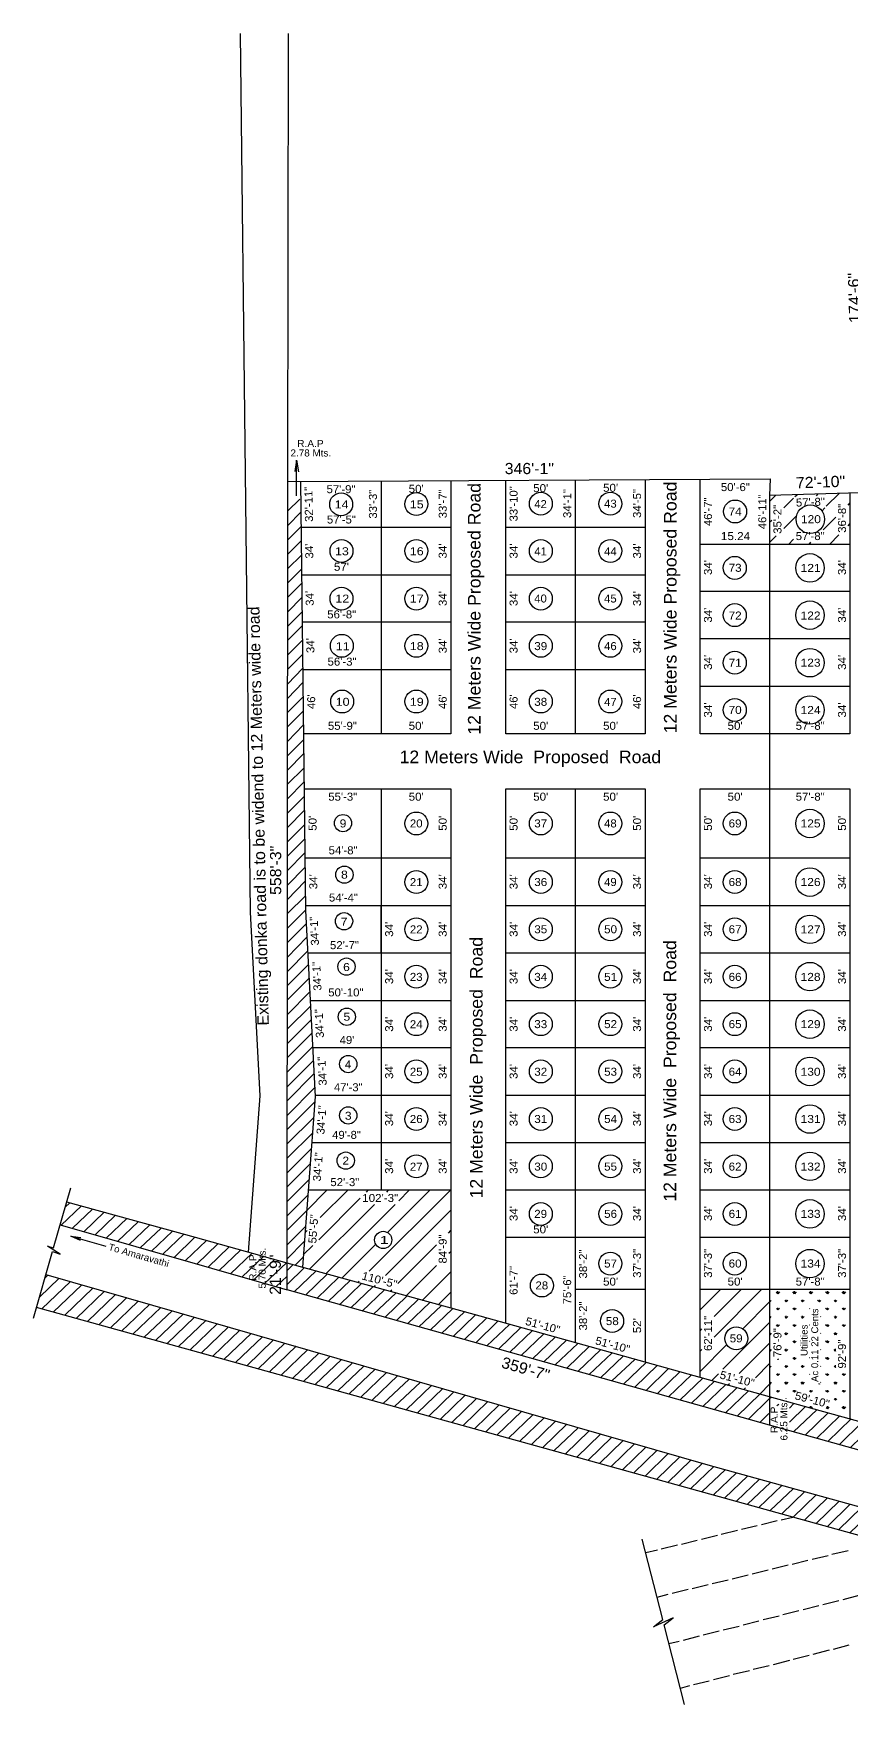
# Model space of a CAD drawing. Extents: x 23299 to 52876, y 1490 to 15920.
# Drawn here: x 23299 to 30361, y 1490 to 15920 of the extents above; entities that cross this region are included whole.
import ezdxf

# ---------------------------------------------------------------- set-up
doc = ezdxf.new("R2010")
doc.units = 0
doc.layers.add('PDF_GEOMERTRY', color=7, linetype='CONTINUOUS')
doc.layers.add('PDF_TEXT', color=7, linetype='CONTINUOUS')
doc.styles.add('PDF_ARIAL', font='')
doc.styles.get('PDF_ARIAL').set_extended_font_data('Arial')

msp = doc.modelspace()

# ---------------------------------------------------------------- linework, layer by layer
at = {"layer": 'PDF_GEOMERTRY'}
for points in [[(25156, 5397), (25257, 6746), (25174, 8332), (25086, 15920)], [(37503, 3326), (37484, 3466), (32138, 3208), (29653, 3902), (25488, 5071), (25488, 5333), (25494, 12050), (25500, 15920)], [(25570, 11928), (25570, 12235), (25555, 12138)], [(25570, 12235), (25588, 12135)], [(25604, 12050), (25646, 8347), (25732, 6740), (25622, 5266)], [(26901, 12056), (26901, 9873), (25631, 9873)], [(26301, 12053), (26301, 9873)], [(28578, 12068), (28578, 9873), (27376, 9873), (27376, 12059)], [(27976, 12062), (27976, 9873)], [(30347, 11949), (30347, 9873), (29653, 9873), (29053, 9873), (29053, 12071)], [(25494, 11797), (25598, 11897)], [(25494, 11672), (25607, 11785)], [(25494, 11547), (25610, 11663)], [(26901, 11654), (25610, 11654)], [(28578, 11654), (27376, 11654)], [(25494, 11422), (25610, 11538)], [(25494, 11301), (25613, 11416)], [(30347, 11508), (29653, 11508), (29053, 11508)], [(25494, 11176), (25613, 11295)], [(25494, 11051), (25616, 11173)], [(26901, 11243), (25613, 11243)], [(28578, 11243), (27376, 11243)], [(25494, 10926), (25616, 11048)], [(30347, 11100), (29653, 11100), (29053, 11100)], [(25494, 10801), (25619, 10926)], [(26901, 10835), (25619, 10835)], [(28578, 10835), (27376, 10835)], [(25494, 10680), (25619, 10804)], [(25494, 10555), (25622, 10680)], [(30347, 10692), (29653, 10692), (29053, 10692)], [(25494, 10430), (25622, 10558)], [(25494, 10305), (25622, 10436)], [(26901, 10424), (25622, 10424)], [(28578, 10424), (27376, 10424)], [(25494, 10180), (25625, 10314)], [(30347, 10281), (29653, 10281), (29053, 10281)], [(25494, 10058), (25625, 10189)], [(25494, 9934), (25628, 10068)], [(25494, 9809), (25628, 9946)], [(25494, 9684), (25631, 9821)], [(25491, 9559), (25631, 9699)], [(25491, 9437), (25634, 9577)], [(25491, 9312), (25634, 9456)], [(25634, 9398), (26901, 9398), (26901, 4913)], [(26301, 9398), (26301, 5933)], [(27376, 4782), (27376, 9398), (28578, 9398), (28578, 4447)], [(27976, 9398), (27976, 4614)], [(29053, 4316), (29053, 9398), (29653, 9398), (30347, 9398), (30347, 3957)], [(25491, 9188), (25637, 9331)], [(25491, 9063), (25637, 9209)], [(25491, 8941), (25640, 9087)], [(25491, 8816), (25640, 8962)], [(25491, 8691), (25640, 8841)], [(25491, 8566), (25643, 8719)], [(26901, 8798), (25643, 8798)], [(28578, 8798), (27376, 8798)], [(30347, 8798), (29653, 8798), (29053, 8798)], [(25491, 8442), (25643, 8597)], [(25491, 8320), (25646, 8472)], [(26901, 8387), (25646, 8387)], [(26301, 7979), (26301, 8387)], [(28578, 8387), (27376, 8387)], [(30347, 8387), (29653, 8387), (29053, 8387)], [(25491, 8195), (25646, 8350)], [(25491, 8070), (25652, 8232)], [(25491, 7945), (25658, 8116)], [(25491, 7821), (25665, 7997)], [(26901, 7979), (25668, 7979)], [(28578, 7979), (27376, 7979)], [(30347, 7979), (29653, 7979), (29053, 7979)], [(25491, 7699), (25671, 7878)], [(25491, 7574), (25680, 7763)], [(25491, 7449), (25686, 7644)], [(25491, 7324), (25692, 7525)], [(26901, 7568), (25689, 7568)], [(28578, 7568), (27376, 7568)], [(30347, 7568), (29653, 7568), (29053, 7568)], [(25491, 7199), (25698, 7406)], [(25491, 7078), (25704, 7291)], [(25491, 6953), (25710, 7172)], [(26901, 7160), (25710, 7160)], [(28578, 7160), (27376, 7160)], [(30347, 7160), (29653, 7160), (29053, 7160)], [(25488, 6703), (25722, 6938)], [(25491, 6828), (25716, 7053)], [(25488, 6578), (25729, 6819)], [(25488, 6456), (25729, 6694)], [(26901, 6749), (25732, 6749)], [(28578, 6749), (27376, 6749)], [(30347, 6749), (29653, 6749), (29053, 6749)], [(25488, 6332), (25719, 6560)], [(25488, 6207), (25710, 6426)], [(25488, 6082), (25698, 6292)], [(26901, 6341), (25701, 6341)], [(28578, 6341), (27376, 6341)], [(30347, 6341), (29653, 6341), (29053, 6341)], [(25488, 5960), (25689, 6158)], [(23299, 4828), (23463, 5403), (23530, 5379), (23421, 5449), (23472, 5433), (23622, 5951)], [(25488, 5835), (25680, 6024)], [(25488, 5586), (25658, 5756), (25832, 5933)], [(26901, 5933), (25671, 5933)], [(28578, 5933), (27376, 5933)], [(30347, 5933), (29653, 5933), (29053, 5933)], [(23539, 5631), (23713, 5796)], [(23573, 5784), (23612, 5823)], [(38173, 3594), (37484, 3530), (33310, 3138), (29653, 4149), (27102, 4858), (26380, 5056), (25488, 5302), (24699, 5522), (23588, 5829)], [(25488, 5710), (25668, 5890)], [(23530, 5634), (25488, 5071)], [(23637, 5604), (23810, 5768)], [(23734, 5573), (23908, 5741)], [(23832, 5546), (24005, 5714)], [(23929, 5519), (24106, 5686)], [(24026, 5491), (24203, 5659)], [(24124, 5464), (24301, 5631)], [(23704, 5497), (23622, 5534), (23923, 5449)], [(23622, 5534), (23707, 5522)], [(24221, 5433), (24401, 5604)], [(24319, 5406), (24498, 5577)], [(24416, 5379), (24596, 5552)], [(24514, 5351), (24693, 5525)], [(24611, 5324), (24794, 5497)], [(25488, 5461), (25649, 5622)], [(25488, 5339), (25637, 5488)], [(28578, 5522), (27376, 5522)], [(30347, 5522), (29653, 5522), (29053, 5522)], [(24709, 5293), (24891, 5470)], [(24806, 5266), (24989, 5443)], [(24903, 5239), (25086, 5415)], [(25001, 5211), (25187, 5388)], [(25098, 5181), (25284, 5360)], [(25558, 5284), (25628, 5354)], [(23399, 5175), (23424, 5199)], [(23405, 5205), (29120, 3561), (33179, 2437), (39594, 2955)], [(25196, 5153), (25381, 5333)], [(25293, 5126), (25482, 5306)], [(25488, 5239), (25540, 5290)], [(25488, 5117), (25640, 5263)], [(25549, 5053), (25738, 5236)], [(25646, 5025), (25835, 5208)], [(23351, 5007), (23521, 5172)], [(23372, 4907), (23618, 5144)], [(23469, 4879), (23716, 5114)], [(23570, 4852), (23813, 5086)], [(23667, 4824), (23911, 5059)], [(25391, 5098), (25488, 5190)], [(25744, 4998), (25936, 5181)], [(25844, 4971), (26033, 5153)], [(25942, 4943), (26130, 5126)], [(26039, 4916), (26228, 5098)], [(26137, 4888), (26328, 5071)], [(28578, 5074), (27976, 5074)], [(29754, 3086), (29854, 3110), (23326, 4919)], [(23765, 4797), (24008, 5032)], [(23862, 4770), (24106, 5004)], [(23963, 4742), (24203, 4974)], [(24060, 4715), (24301, 4946)], [(24157, 4690), (24398, 4919)], [(26234, 4861), (26426, 5044)], [(26334, 4834), (26523, 5016)], [(26432, 4806), (26621, 4989)], [(26529, 4779), (26721, 4961)], [(26627, 4751), (26819, 4934)], [(26724, 4724), (26916, 4907)], [(24255, 4663), (24495, 4891)], [(24355, 4636), (24593, 4864)], [(24453, 4608), (24690, 4834)], [(24550, 4581), (24788, 4806)], [(24651, 4553), (24885, 4779)], [(26825, 4697), (27016, 4879)], [(26922, 4669), (27114, 4855)], [(27020, 4642), (27211, 4828)], [(27117, 4614), (27309, 4800)], [(27214, 4587), (27409, 4773)], [(24748, 4526), (24983, 4751)], [(24846, 4499), (25080, 4724)], [(24943, 4471), (25177, 4694)], [(25043, 4444), (25275, 4666)], [(25141, 4416), (25372, 4639)], [(27312, 4560), (27507, 4745)], [(27412, 4532), (27604, 4718)], [(27510, 4505), (27702, 4690)], [(27607, 4477), (27802, 4663)], [(27705, 4450), (27899, 4636)], [(25238, 4389), (25470, 4611)], [(25336, 4362), (25567, 4584)], [(25436, 4334), (25665, 4553)], [(25534, 4307), (25762, 4526)], [(25631, 4279), (25859, 4499)], [(27802, 4423), (27997, 4608)], [(27902, 4395), (28097, 4581)], [(28000, 4368), (28195, 4553)], [(28097, 4340), (28292, 4526)], [(28195, 4313), (28390, 4499)], [(25732, 4255), (25957, 4471)], [(25829, 4228), (26054, 4441)], [(25926, 4200), (26152, 4413)], [(26024, 4173), (26249, 4386)], [(26124, 4145), (26347, 4359)], [(26222, 4118), (26444, 4331)], [(28292, 4286), (28490, 4471)], [(28393, 4258), (28588, 4444)], [(28490, 4231), (28685, 4420)], [(28588, 4203), (28782, 4392)], [(28685, 4176), (28883, 4365)], [(28782, 4149), (28980, 4337)], [(26319, 4091), (26541, 4301)], [(26417, 4063), (26639, 4273)], [(26517, 4036), (26736, 4246)], [(26615, 4008), (26834, 4219)], [(26712, 3981), (26928, 4191)], [(28883, 4121), (29078, 4310)], [(28980, 4094), (29178, 4282)], [(29078, 4063), (29276, 4255)], [(29175, 4036), (29373, 4228)], [(29273, 4008), (29471, 4200)], [(29373, 3981), (29571, 4173), (29653, 4258)], [(26812, 3954), (27026, 4161)], [(26910, 3926), (27123, 4133)], [(27007, 3899), (27220, 4106)], [(27105, 3871), (27318, 4078)], [(27205, 3844), (27415, 4051)], [(29471, 3954), (29653, 4133), (29668, 4145)], [(29717, 4072), (29732, 4085)], [(29824, 4051), (29863, 4091)], [(29824, 3929), (29964, 4063)], [(27303, 3820), (27513, 4021)], [(27400, 3792), (27610, 3993)], [(27498, 3765), (27708, 3966)], [(27598, 3737), (27805, 3938)], [(27695, 3710), (27902, 3911)], [(29568, 3926), (29647, 4005)], [(29860, 3844), (30061, 4036)], [(29961, 3817), (30159, 4008)], [(30058, 3789), (30259, 3984)], [(30156, 3762), (30357, 3957)], [(30253, 3734), (30454, 3929)], [(30350, 3707), (30551, 3902)], [(27793, 3683), (28000, 3881)], [(27893, 3655), (28097, 3853)], [(27991, 3628), (28195, 3826)], [(28088, 3600), (28292, 3798)], [(28186, 3573), (28390, 3771)], [(28286, 3546), (28487, 3741)], [(28384, 3518), (28585, 3713)], [(28481, 3491), (28682, 3686)], [(28578, 3463), (28779, 3658)], [(28679, 3436), (28877, 3628)], [(28776, 3409), (28974, 3600)], [(28874, 3381), (29072, 3573)], [(28974, 3357), (29172, 3546)], [(29072, 3329), (29270, 3518)], [(29169, 3302), (29367, 3491)], [(29267, 3275), (29464, 3463)], [(29367, 3247), (29565, 3436)], [(29464, 3220), (29662, 3409)], [(29562, 3192), (29760, 3381)], [(29659, 3165), (29860, 3357)], [(29760, 3138), (29958, 3329)], [(29857, 3110), (30055, 3302)], [(29955, 3083), (30153, 3275)], [(30055, 3055), (30253, 3247)], [(30153, 3028), (30350, 3220)], [(30250, 3001), (30448, 3192)], [(29410, 3004), (29547, 3037)], [(29583, 3046), (29720, 3080)], [(30634, 2894), (29854, 3110)], [(30347, 2973), (30548, 3165)], [(28919, 1490), (28743, 2179), (28822, 2239), (28652, 2163), (28731, 2224), (28554, 2918)], [(28892, 2876), (29029, 2909)], [(29066, 2918), (29203, 2952)], [(29236, 2961), (29376, 2995)], [(28585, 2803), (28685, 2827)], [(28718, 2836), (28859, 2870)], [(30022, 2745), (30159, 2778)], [(30192, 2788), (30332, 2821)], [(29330, 2577), (29468, 2611)], [(29504, 2620), (29641, 2654)], [(29675, 2663), (29815, 2696)], [(29848, 2702), (29985, 2736)], [(28813, 2453), (28950, 2486)], [(28986, 2492), (29123, 2526)], [(29157, 2535), (29297, 2568)], [(28682, 2419), (28779, 2443)], [(30080, 2343), (29942, 2309)], [(30250, 2386), (30113, 2352)], [(30424, 2431), (30287, 2395)], [(29391, 2166), (29254, 2133)], [(29562, 2212), (29425, 2176)], [(29735, 2255), (29598, 2221)], [(29906, 2300), (29769, 2264)], [(28874, 2035), (28785, 2014)], [(29047, 2081), (28907, 2045)], [(29218, 2124), (29081, 2090)], [(29994, 1914), (29857, 1880)], [(30168, 1959), (30028, 1923)], [(30338, 2002), (30201, 1965)], [(29306, 1740), (29169, 1704)], [(29480, 1783), (29340, 1749)], [(29650, 1825), (29513, 1792)], [(29824, 1871), (29684, 1834)], [(28962, 1652), (28883, 1630)], [(29133, 1694), (28996, 1661)]]:
    msp.add_lwpolyline(points, dxfattribs=at)
at = {"layer": 'PDF_GEOMERTRY', "color": 11}
msp.add_lwpolyline([(30521, 12583), (30448, 14680), (33249, 14696), (33261, 14766), (39400, 14833), (39159, 3506), (37484, 3466), (37512, 12357), (36671, 12348), (36069, 12345), (33989, 12327), (33989, 12616), (33846, 12616), (30521, 12583), (30530, 11955), (29653, 11931), (29653, 3902)], dxfattribs=at)
at = {"layer": 'PDF_GEOMERTRY', "color": 30}
msp.add_lwpolyline([(25494, 12050), (29659, 12074), (29653, 11931)], dxfattribs=at)
at = {"layer": 'PDF_GEOMERTRY', "color": 5}
for points in [[(29653, 11879), (29708, 11934)], [(29775, 11824), (29860, 11907)], [(29872, 11922), (29891, 11937)], [(30058, 11928), (30073, 11943)], [(30143, 11837), (30256, 11949)], [(30332, 11846), (30347, 11864)], [(29653, 11700), (29672, 11718)], [(29775, 11645), (29885, 11754)], [(30104, 11794), (30131, 11824)], [(30116, 11633), (30226, 11742)], [(29653, 11523), (29711, 11581)], [(29818, 11508), (29860, 11553)], [(30171, 11508), (30250, 11590)], [(30332, 11669), (30347, 11684)], [(29994, 11508), (30009, 11526)], [(25774, 5695), (26012, 5933)], [(26173, 5914), (26188, 5933)], [(26197, 5232), (26898, 5933)], [(26350, 5914), (26365, 5933)], [(26353, 5564), (26721, 5933)], [(26453, 5841), (26541, 5933)], [(25683, 5251), (26243, 5808)], [(25762, 5503), (26118, 5863)], [(25823, 5211), (26420, 5808)], [(26337, 5196), (26901, 5759)], [(25643, 5564), (25662, 5583)], [(26882, 5561), (26901, 5583)], [(25628, 5373), (25710, 5455)], [(25960, 5172), (26252, 5464)], [(26444, 5126), (26779, 5461)], [(26886, 5388), (26901, 5403)], [(26517, 5019), (26779, 5281)], [(26654, 4980), (26901, 5226)], [(26100, 5135), (26112, 5147)], [(26240, 5095), (26252, 5108)], [(26377, 5059), (26392, 5071)], [(30347, 5074), (29653, 5074), (29053, 5074), (29053, 5074)], [(29053, 4898), (29230, 5074)], [(29175, 4840), (29407, 5074)], [(29175, 4663), (29583, 5074)], [(29726, 5038), (29714, 5053)], [(29738, 5053), (29726, 5038), (29726, 5059)], [(29869, 5038), (29854, 5053)], [(29882, 5053), (29869, 5038), (29869, 5059)], [(30009, 5038), (29997, 5053)], [(30025, 5053), (30009, 5038), (30009, 5059)], [(30153, 5038), (30137, 5053)], [(30165, 5053), (30153, 5038), (30153, 5059)], [(30293, 5038), (30280, 5053)], [(30308, 5053), (30293, 5038), (30293, 5059)], [(26794, 4943), (26901, 5050)], [(29419, 4733), (29653, 4968)], [(29656, 4968), (29653, 4971)], [(29668, 4980), (29656, 4968), (29656, 4986)], [(29726, 4898), (29714, 4910)], [(29738, 4910), (29726, 4898), (29726, 4916)], [(29796, 4968), (29784, 4980)], [(29812, 4980), (29796, 4968), (29796, 4986)], [(29869, 4898), (29854, 4910)], [(29882, 4910), (29869, 4898), (29869, 4916)], [(29939, 4968), (29927, 4980)], [(29952, 4980), (29939, 4968), (29939, 4986)], [(30000, 4907), (29997, 4910)], [(30083, 4968), (30067, 4980)], [(30095, 4980), (30083, 4968), (30083, 4986)], [(30153, 4898), (30137, 4910)], [(30165, 4910), (30153, 4898), (30153, 4916)], [(30223, 4968), (30210, 4980)], [(30235, 4980), (30223, 4968), (30223, 4986)], [(30293, 4898), (30280, 4910)], [(30308, 4910), (30293, 4898), (30293, 4916)], [(29251, 4386), (29653, 4788)], [(29653, 4828), (29656, 4828), (29668, 4840)], [(29656, 4824), (29656, 4846)], [(29726, 4754), (29714, 4770)], [(29738, 4770), (29726, 4754), (29726, 4773)], [(29784, 4840), (29796, 4828), (29812, 4840)], [(29796, 4824), (29796, 4846)], [(29869, 4754), (29854, 4770)], [(29882, 4770), (29869, 4754), (29869, 4773)], [(29927, 4840), (29939, 4828), (29952, 4840)], [(29939, 4824), (29939, 4846)], [(30000, 4767), (29997, 4767)], [(30092, 4837), (30095, 4840)], [(30153, 4754), (30137, 4770)], [(30165, 4770), (30153, 4754), (30153, 4773)], [(30210, 4840), (30223, 4828), (30235, 4840)], [(30223, 4824), (30223, 4846)], [(30293, 4754), (30280, 4770)], [(30308, 4770), (30293, 4754), (30293, 4773)], [(29053, 4718), (29069, 4736)], [(29656, 4684), (29653, 4684)], [(29668, 4697), (29656, 4684), (29656, 4703)], [(29796, 4684), (29784, 4697)], [(29812, 4697), (29796, 4684), (29796, 4703)], [(29869, 4614), (29854, 4627)], [(29882, 4627), (29869, 4614), (29869, 4633)], [(30000, 4624), (29997, 4627)], [(30092, 4694), (30095, 4697)], [(30153, 4614), (30137, 4627)], [(30165, 4627), (30153, 4614), (30153, 4633)], [(30223, 4684), (30210, 4697)], [(30235, 4697), (30223, 4684), (30223, 4703)], [(29053, 4365), (29282, 4596)], [(29053, 4541), (29069, 4557)], [(29391, 4349), (29653, 4611)], [(29656, 4541), (29653, 4544)], [(29668, 4557), (29656, 4541), (29656, 4563)], [(29726, 4471), (29723, 4474)], [(29729, 4474), (29726, 4471), (29726, 4474)], [(29796, 4541), (29784, 4557)], [(29812, 4557), (29796, 4541), (29796, 4563)], [(29869, 4471), (29854, 4483)], [(29882, 4483), (29869, 4471), (29869, 4490)], [(30000, 4483), (29997, 4483)], [(30092, 4553), (30095, 4557)], [(30153, 4471), (30137, 4483)], [(30165, 4483), (30153, 4471), (30153, 4490)], [(30223, 4541), (30210, 4557)], [(30226, 4544), (30223, 4541), (30223, 4563)], [(29154, 4289), (29212, 4346)], [(29531, 4313), (29653, 4435)], [(29656, 4401), (29653, 4401)], [(29668, 4413), (29656, 4401), (29656, 4420)], [(29726, 4331), (29714, 4343)], [(29738, 4343), (29726, 4331), (29726, 4349)], [(29796, 4401), (29784, 4413)], [(29812, 4413), (29796, 4401), (29796, 4420)], [(29869, 4331), (29854, 4343)], [(29882, 4343), (29869, 4331), (29869, 4349)], [(29939, 4401), (29927, 4413)], [(29952, 4413), (29939, 4401), (29939, 4420)], [(30000, 4340), (29997, 4343)], [(30092, 4410), (30095, 4413)], [(30153, 4331), (30137, 4343)], [(30165, 4343), (30153, 4331), (30153, 4349)], [(30223, 4401), (30210, 4413)], [(30226, 4404), (30223, 4401), (30223, 4420)], [(30293, 4331), (30280, 4343)], [(30308, 4343), (30293, 4331), (30293, 4349)], [(29291, 4249), (29306, 4264)], [(29431, 4212), (29446, 4225)], [(29656, 4258), (29653, 4261)], [(29668, 4273), (29656, 4258), (29656, 4276)], [(29726, 4188), (29714, 4200)], [(29738, 4200), (29726, 4188), (29726, 4206)], [(29796, 4258), (29784, 4273)], [(29812, 4273), (29796, 4258), (29796, 4276)], [(29869, 4188), (29854, 4200)], [(29882, 4200), (29869, 4188), (29869, 4206)], [(29939, 4258), (29927, 4273)], [(29952, 4273), (29939, 4258), (29939, 4276)], [(30009, 4188), (29997, 4200)], [(30025, 4200), (30009, 4188), (30009, 4206)], [(30083, 4258), (30080, 4261)], [(30092, 4270), (30095, 4273)], [(30153, 4188), (30137, 4200)], [(30165, 4200), (30153, 4188), (30153, 4206)], [(30223, 4258), (30210, 4273)], [(30235, 4273), (30223, 4258), (30223, 4276)], [(30293, 4188), (30280, 4200)], [(30308, 4200), (30293, 4188), (30293, 4206)], [(29796, 4133), (29796, 4136)], [(30003, 4054), (29997, 4060)], [(30009, 4051), (30009, 4066)], [(30016, 4051), (30025, 4060)], [(30153, 4045), (30143, 4054)], [(30165, 4060), (30153, 4045), (30153, 4066)], [(30223, 4118), (30210, 4130)], [(30235, 4130), (30223, 4118), (30223, 4136)], [(30293, 4045), (30280, 4060)], [(30308, 4060), (30293, 4045), (30293, 4066)], [(30223, 3993), (30223, 3993)]]:
    msp.add_lwpolyline(points, dxfattribs=at)
msp.add_lwpolyline([(30083, 4258), (30083, 4261)], close=True, dxfattribs=at)
at = {"layer": 'PDF_GEOMERTRY'}
for centre, radius in [((25955, 11853), 99), ((26604, 11856), 99), ((27679, 11859), 99), ((28279, 11859), 99), ((29356, 11792), 99), ((30005, 11725), 123), ((25958, 11451), 99), ((26604, 11451), 99), ((27679, 11451), 99), ((28279, 11451), 99), ((29353, 11305), 99), ((30002, 11305), 123), ((25958, 11040), 99), ((26604, 11040), 99), ((27679, 11040), 99), ((28279, 11040), 99), ((29353, 10897), 99), ((30002, 10897), 123), ((25961, 10632), 99), ((26604, 10632), 99), ((27679, 10632), 99), ((28279, 10632), 99), ((29353, 10486), 99), ((30002, 10486), 123), ((25964, 10151), 99), ((26604, 10151), 99), ((27679, 10151), 99), ((28279, 10151), 99), ((29353, 10078), 99), ((30002, 10078), 123), ((25971, 9101), 74.6), ((26604, 9098), 99), ((27679, 9098), 99), ((28279, 9098), 99), ((29353, 9098), 99), ((30002, 9098), 123), ((25983, 8656), 74.6), ((26604, 8592), 99), ((27679, 8592), 99), ((28279, 8592), 99), ((29353, 8592), 99), ((30002, 8592), 123), ((25980, 8254), 74.6), ((26604, 8184), 99), ((27679, 8184), 99), ((28279, 8184), 99), ((29353, 8184), 99), ((30002, 8184), 123), ((26001, 7862), 74.6), ((26604, 7776), 99), ((27679, 7776), 99), ((28279, 7776), 99), ((29353, 7776), 99), ((30002, 7776), 123), ((26004, 7429), 74.6), ((26604, 7365), 99), ((27679, 7365), 99), ((28279, 7365), 99), ((29353, 7365), 99), ((30002, 7365), 123), ((26016, 7021), 74.6), ((30002, 6957), 123), ((26604, 6957), 99), ((27679, 6957), 99), ((28279, 6957), 99), ((29353, 6957), 99), ((26016, 6577), 74.6), ((26604, 6546), 99), ((27679, 6546), 99), ((28279, 6546), 99), ((29353, 6546), 99), ((30002, 6546), 123), ((25995, 6187), 74.6), ((26604, 6138), 99), ((27679, 6138), 99), ((28279, 6138), 99), ((29353, 6138), 99), ((30002, 6138), 123), ((27679, 5727), 99), ((28279, 5727), 99), ((29353, 5727), 99), ((30002, 5727), 123), ((26318, 5502), 74.6), ((28279, 5298), 99), ((29353, 5298), 99), ((30002, 5298), 123), ((27688, 5109), 99), ((28294, 4802), 99), ((29366, 4652), 99)]:
    msp.add_circle(centre, radius, dxfattribs=at)

# ---------------------------------------------------------------- texts
at = {"layer": 'PDF_TEXT', "attachment_point": 7, "style": 'PDF_ARIAL'}
for s, insert, char_height, rotation in [('\\W1.036757;174\'-6"', (30439, 13420), 96.71, 91.6589), ('\\W1.013752;32\'-11"', (25713, 11703), 69.08, 91.1592), ('\\W1.016925;33\'-7"', (26867, 11733), 69.08, 90), ('\\W1.007656;12 Meters Wide Proposed Road', (27191, 9864), 108.55, 90), ('\\W1.013752;33\'-10"', (27479, 11706), 69.08, 90), ('\\W1.016925;34\'-1"', (27942, 11736), 69.08, 90), ('\\W1.016925;34\'-5"', (28545, 11736), 69.08, 90), ('\\W1.007656;12 Meters Wide Proposed Road', (28883, 9876), 108.55, 90), ('\\W1.015561;72\'-10"', (29882, 11989), 96.71, 2.0763), ('\\W1.016925;33\'-3"', (26265, 11730), 69.08, 90), ('\\W1.004949;46\'-7"', (29157, 11666), 69.08, 90), ('\\W1.003995;46\'-11"', (29626, 11639), 69.08, 90), ('\\W1.016925;35\'-2"', (29757, 11599), 69.08, 90), ('\\W1.016723;57\'-8"', (29882, 11833), 69.08, 2.1204), ('\\W1.016925;36\'-8"', (30314, 11608), 69.08, 90), ("\\W1.034329;34'", (25716, 11386), 69.07, 91.3953), ("\\W1.034329;34'", (26867, 11386), 69.08, 90), ("\\W1.034329;34'", (27479, 11386), 69.08, 90), ("\\W1.034329;34'", (28545, 11386), 69.08, 90), ("\\W1.034329;34'", (29157, 11243), 69.08, 90), ("\\W1.034329;34'", (30314, 11243), 69.08, 90), ("\\W1.034329;34'", (25720, 10978), 69.07, 91.3953), ("\\W1.034329;34'", (26867, 10975), 69.08, 90), ("\\W1.034329;34'", (27479, 10975), 69.08, 90), ("\\W1.034329;34'", (28545, 10975), 69.08, 90), ('\\W1.002943;Existing donka road is to be widend to 12 Meters wide road', (25361, 7355), 98.68, 91.291), ("\\W1.034329;34'", (29157, 10832), 69.08, 90), ("\\W1.034329;34'", (30314, 10832), 69.08, 90), ("\\W1.034329;34'", (25726, 10570), 69.07, 91.3953), ("\\W1.034329;34'", (26867, 10567), 69.08, 90), ("\\W1.034329;34'", (27479, 10567), 69.08, 90), ("\\W1.034329;34'", (28545, 10567), 69.08, 90), ("\\W1.034329;34'", (29157, 10424), 69.08, 90), ("\\W1.034329;34'", (30314, 10424), 69.08, 90), ("\\W1.009963;46'", (25732, 10086), 69.08, 90), ("\\W1.009963;46'", (26867, 10086), 69.08, 90), ("\\W1.009963;46'", (27479, 10086), 69.08, 90), ("\\W1.009963;46'", (28545, 10086), 69.08, 90), ("\\W1.034329;34'", (29157, 10013), 69.08, 90), ("\\W1.034329;34'", (30314, 10013), 69.08, 90), ("\\W1.033913;50'", (25744, 9035), 69.08, 90), ("\\W1.033913;50'", (26867, 9035), 69.08, 90), ("\\W1.033913;50'", (27479, 9035), 69.08, 90), ("\\W1.033913;50'", (28545, 9035), 69.08, 90), ("\\W1.033913;50'", (29157, 9035), 69.08, 90), ("\\W1.033913;50'", (30314, 9035), 69.08, 90), ('\\W1.013588;558\'-3"', (25439, 8481), 96.71, 90), ("\\W1.034329;34'", (25750, 8530), 69.08, 90), ("\\W1.034329;34'", (26867, 8530), 69.08, 90), ("\\W1.034329;34'", (27479, 8530), 69.08, 90), ("\\W1.034329;34'", (28545, 8530), 69.08, 90), ("\\W1.034329;34'", (29157, 8530), 69.08, 90), ("\\W1.034329;34'", (30314, 8530), 69.08, 90), ('\\W1.016925;34\'-1"', (25765, 8046), 69.08, 92.8287), ("\\W1.034329;34'", (26405, 8119), 69.08, 90), ("\\W1.034329;34'", (26867, 8119), 69.08, 90), ("\\W1.034329;34'", (27479, 8119), 69.08, 90), ("\\W1.034329;34'", (28545, 8119), 69.08, 90), ("\\W1.034329;34'", (29157, 8119), 69.08, 90), ("\\W1.034329;34'", (30314, 8119), 69.08, 90), ('\\W1.007387;12 Meters Wide  Proposed  Road', (27209, 5860), 108.55, 90), ('\\W1.007387;12 Meters Wide  Proposed  Road', (28880, 5832), 108.55, 90), ('\\W1.016925;34\'-1"', (25787, 7656), 69.08, 92.8287), ("\\W1.034329;34'", (26405, 7711), 69.08, 90), ("\\W1.034329;34'", (26867, 7711), 69.08, 90), ("\\W1.034329;34'", (27479, 7711), 69.08, 90), ("\\W1.034329;34'", (28545, 7711), 69.08, 90), ("\\W1.034329;34'", (29157, 7711), 69.08, 90), ("\\W1.034329;34'", (30314, 7711), 69.08, 90), ('\\W1.016925;34\'-1"', (25808, 7248), 69.08, 92.8287), ("\\W1.034329;34'", (26405, 7300), 69.08, 90), ("\\W1.034329;34'", (26867, 7300), 69.08, 90), ("\\W1.034329;34'", (27479, 7300), 69.08, 90), ("\\W1.034329;34'", (28545, 7300), 69.08, 90), ("\\W1.034329;34'", (29157, 7300), 69.08, 90), ("\\W1.034329;34'", (30314, 7300), 69.08, 90), ('\\W1.016925;34\'-1"', (25832, 6837), 69.08, 92.8287), ("\\W1.034329;34'", (26405, 6892), 69.08, 90), ("\\W1.034329;34'", (26867, 6892), 69.08, 90), ("\\W1.034329;34'", (27479, 6892), 69.08, 90), ("\\W1.034329;34'", (28545, 6892), 69.08, 90), ("\\W1.034329;34'", (29157, 6892), 69.08, 90), ("\\W1.034329;34'", (30314, 6892), 69.08, 90), ('\\W1.016925;34\'-1"', (25811, 6411), 69.08, 85.7649), ("\\W1.034329;34'", (26405, 6484), 69.08, 90), ("\\W1.034329;34'", (26867, 6484), 69.08, 90), ("\\W1.034329;34'", (27479, 6484), 69.08, 90), ("\\W1.034329;34'", (28545, 6484), 69.08, 90), ("\\W1.034329;34'", (29157, 6484), 69.08, 90), ("\\W1.034329;34'", (30314, 6484), 69.08, 90), ('\\W1.016925;34\'-1"', (25780, 6006), 69.08, 85.7097), ("\\W1.034329;34'", (26405, 6073), 69.08, 90), ("\\W1.034329;34'", (26867, 6073), 69.08, 90), ("\\W1.034329;34'", (27479, 6073), 69.08, 90), ("\\W1.034329;34'", (28545, 6073), 69.08, 90), ("\\W1.034329;34'", (29157, 6073), 69.08, 90), ("\\W1.034329;34'", (30314, 6073), 69.08, 90), ("\\W1.034329;34'", (27479, 5665), 69.08, 90), ("\\W1.034329;34'", (28545, 5665), 69.08, 90), ("\\W1.034329;34'", (29157, 5665), 69.08, 90), ("\\W1.034329;34'", (30314, 5665), 69.08, 90), ('\\W1.016723;55\'-5"', (25741, 5470), 69.08, 85.7649), ('\\W1.016319;84\'-9"', (26867, 5299), 69.08, 90), ('\\W1.003613;To Amaravathi', (23941, 5415), 59.21, 343.9217), ('\\W1.031645;R.A.P', (25223, 5150), 60.61, 90), ('\\W1.010426;5.70 Mts.', (25305, 5083), 60.61, 90), ('\\W1.011700;21\'-9"', (25436, 5028), 96.71, 90), ('\\W1.016925;38\'-2"', (28079, 5169), 69.08, 90), ('\\W1.016925;37\'-3"', (28545, 5175), 69.08, 90), ('\\W1.016925;37\'-3"', (29157, 5175), 69.08, 90), ('\\W1.016925;37\'-3"', (30314, 5175), 69.08, 90), ('\\W1.036757;110\'-5"', (26127, 5162), 69.07, 345.2566), ('\\W1.015110;61\'-7"', (27479, 5028), 69.08, 90), ('\\W1.019151;75\'-6"', (27942, 4946), 69.08, 90), ('\\W1.016925;38\'-2"', (28079, 4721), 69.08, 90), ('\\W0.999949;Ac 0.11 22 Cents', (30074, 4276), 59.21, 90), ('\\W1.013588;51\'-10"', (27540, 4770), 69.08, 344.696), ("\\W1.033913;52'", (28545, 4697), 69.08, 90), ('\\W1.012276;62\'-11"', (29157, 4544), 69.08, 90), ('\\W1.025103;Utilities', (29982, 4499), 59.21, 90), ('\\W1.013588;51\'-10"', (28143, 4602), 69.08, 344.696), ('\\W1.019151;76\'-9"', (29757, 4490), 69.08, 90), ('\\W1.016723;92\'-9"', (30314, 4392), 69.08, 90), ('\\W1.013752;359\'-7"', (27330, 4401), 96.71, 343.9378), ('\\W1.013588;51\'-10"', (29218, 4307), 69.07, 345.2566), ('\\W1.013588;59\'-10"', (29866, 4127), 69.07, 345.2566), ('\\W1.031645;R.A.P', (29723, 3835), 60.61, 90), ('\\W1.009437;6.25 Mts.', (29809, 3771), 60.61, 90.4996)]:
    msp.add_mtext(s, dxfattribs=dict(at, insert=insert, char_height=char_height, rotation=rotation))
for s, insert, char_height in [('\\W1.007340;2.78 Mts.', (25518, 12266), 60.61), ('\\W1.031645;R.A.P', (25576, 12348), 60.61), ('\\W1.013752;346\'-1"', (27367, 12113), 96.71), ('\\W1.016723;57\'-9"', (25829, 11949), 69.08), ("\\W1.033913;50'", (26538, 11952), 69.08), ("\\W1.033913;50'", (27613, 11958), 69.08), ("\\W1.033913;50'", (28216, 11961), 69.08), ('\\W1.016723;50\'-6"', (29233, 11967), 69.08), ('\\W1.113849;14', (25899, 11818), 69.08), ('\\W1.112868;15', (26548, 11818), 69.08), ('\\W1.011981;42', (27622, 11821), 69.08), ('\\W1.011898;43', (28225, 11824), 69.08), ('\\W1.016723;57\'-5"', (25832, 11687), 69.08), ('\\W1.046440;74', (29300, 11757), 69.08), ('\\W1.071827;120', (29924, 11690), 69.08), ('\\W1.046306;15.24', (29233, 11544), 69.08), ('\\W1.016723;57\'-8"', (29879, 11544), 69.08), ('\\W1.113501;13', (25902, 11413), 69.08), ('\\W1.113558;16', (26548, 11413), 69.08), ('\\W1.013693;41', (27622, 11413), 69.08), ('\\W1.011931;44', (28225, 11413), 69.08), ("\\W1.033913;57'", (25893, 11279), 69.08), ('\\W1.046307;73', (29300, 11270), 69.08), ('\\W1.078913;121', (29921, 11270), 69.08), ('\\W1.114375;12', (25905, 11005), 69.08), ('\\W1.113501;17', (26548, 11005), 69.08), ('\\W1.011926;40', (27622, 11005), 69.08), ('\\W1.011838;45', (28225, 11005), 69.08), ('\\W1.016723;56\'-8"', (25835, 10868), 69.08), ('\\W1.046642;72', (29300, 10859), 69.08), ('\\W1.072060;122', (29921, 10859), 69.08), ('\\W1.132631;11', (25908, 10594), 69.08), ('\\W1.113327;18', (26548, 10594), 69.08), ('\\W1.040765;39', (27622, 10594), 69.08), ('\\W1.011904;46', (28225, 10594), 69.08), ('\\W1.016723;56\'-3"', (25838, 10460), 69.08), ('\\W1.053567;71', (29300, 10451), 69.08), ('\\W1.071711;123', (29921, 10451), 69.08), ('\\W1.113791;10', (25908, 10113), 69.08), ('\\W1.113327;19', (26548, 10113), 69.08), ('\\W1.040765;38', (27622, 10113), 69.08), ('\\W1.011898;47', (28225, 10113), 69.08), ('\\W1.046418;70', (29300, 10043), 69.08), ('\\W1.071850;124', (29921, 10043), 69.08), ('\\W1.016723;55\'-9"', (25841, 9906), 69.08), ("\\W1.033913;50'", (26538, 9906), 69.08), ("\\W1.033913;50'", (27613, 9906), 69.08), ("\\W1.033913;50'", (28216, 9906), 69.08), ("\\W1.033913;50'", (29291, 9906), 69.08), ('\\W1.016723;57\'-8"', (29879, 9906), 69.08), ('\\W1.007387;12 Meters Wide  Proposed  Road', (26459, 9586), 108.55), ('\\W1.016723;55\'-3"', (25844, 9294), 69.08), ("\\W1.033913;50'", (26538, 9294), 69.08), ("\\W1.033913;50'", (27613, 9294), 69.08), ("\\W1.033913;50'", (28216, 9294), 69.08), ("\\W1.033913;50'", (29291, 9294), 69.08), ('\\W1.016723;57\'-8"', (29879, 9294), 69.08), ('\\W1.088174;9', (25942, 9063), 69.08), ('\\W1.028155;20', (26548, 9063), 69.08), ('\\W1.040823;37', (27622, 9063), 69.08), ('\\W1.011882;48', (28225, 9063), 69.08), ('\\W1.036328;69', (29300, 9063), 69.08), ('\\W1.071458;125', (29921, 9063), 69.08), ('\\W1.016723;54\'-8"', (25847, 8831), 69.08), ('\\W1.085921;8', (25954, 8621), 69.08), ('\\W1.032404;21', (26548, 8557), 69.08), ('\\W1.040843;36', (27622, 8557), 69.08), ('\\W1.011882;49', (28225, 8557), 69.08), ('\\W1.036328;68', (29300, 8557), 69.08), ('\\W1.071734;126', (29921, 8557), 69.08), ('\\W1.016723;54\'-4"', (25850, 8423), 69.08), ('\\W1.102213;7', (25951, 8216), 69.08), ('\\W1.016723;52\'-7"', (25859, 8012), 69.08), ('\\W1.028288;22', (26548, 8149), 69.08), ('\\W1.040610;35', (27622, 8149), 69.08), ('\\W1.040424;50', (28225, 8149), 69.08), ('\\W1.036380;67', (29300, 8149), 69.08), ('\\W1.071711;127', (29921, 8149), 69.08), ('\\W1.079545;6', (25972, 7823), 69.08), ('\\W1.028088;23', (26548, 7738), 69.08), ('\\W1.040940;34', (27622, 7738), 69.08), ('\\W1.046609;51', (28225, 7738), 69.08), ('\\W1.036397;66', (29300, 7738), 69.08), ('\\W1.071642;128', (29921, 7738), 69.08), ('\\W1.013588;50\'-10"', (25844, 7604), 69.08), ('\\W1.087449;5', (25975, 7394), 69.08), ('\\W1.028168;24', (26548, 7330), 69.08), ('\\W1.040823;33', (27622, 7330), 69.08), ('\\W1.040618;52', (28225, 7330), 69.08), ('\\W1.036191;65', (29300, 7330), 69.08), ('\\W1.071642;129', (29921, 7330), 69.08), ("\\W1.009963;49'", (25942, 7193), 69.08), ('\\W1.025641;4', (25987, 6983), 69.08), ('\\W1.027944;25', (26548, 6919), 69.08), ('\\W1.041117;32', (27622, 6919), 69.08), ('\\W1.040328;53', (28225, 6919), 69.08), ('\\W1.036483;64', (29300, 6919), 69.08), ('\\W1.071827;130', (29921, 6919), 69.08), ('\\W1.004949;47\'-3"', (25893, 6785), 69.08), ('\\W1.089583;3', (25987, 6539), 69.08), ('\\W1.028102;26', (26548, 6511), 69.08), ('\\W1.047185;31', (27622, 6511), 69.08), ('\\W1.040443;54', (28225, 6511), 69.08), ('\\W1.036380;63', (29300, 6511), 69.08), ('\\W1.078913;131', (29921, 6511), 69.08), ('\\W1.004949;49\'-8"', (25878, 6374), 69.08), ('\\W1.061792;2', (25966, 6152), 69.08), ('\\W1.028088;27', (26548, 6100), 69.08), ('\\W1.040921;30', (27622, 6100), 69.08), ('\\W1.040118;55', (28225, 6100), 69.08), ('\\W1.036640;62', (29300, 6100), 69.08), ('\\W1.072060;132', (29921, 6100), 69.08), ('\\W1.016723;52\'-3"', (25862, 5966), 69.08), ('\\W1.036757;102\'-3"', (26137, 5829), 69.08), ("\\W1.033913;50'", (27613, 5558), 69.08), ('\\W1.028049;29', (27622, 5692), 69.08), ('\\W1.040347;56', (28225, 5692), 69.08), ('\\W1.042021;61', (29300, 5692), 69.08), ('\\W1.071711;133', (29921, 5692), 69.08), ('\\W1.412963;1', (26289, 5467), 69.08), ('\\W1.040328;57', (28225, 5263), 69.08), ('\\W1.036466;60', (29300, 5263), 69.08), ('\\W1.071850;134', (29921, 5263), 69.08), ('\\W1.028049;28', (27632, 5074), 69.08), ("\\W1.033913;50'", (28216, 5107), 69.08), ("\\W1.033913;50'", (29291, 5107), 69.08), ('\\W1.016723;57\'-8"', (29879, 5107), 69.08), ('\\W1.040270;58', (28240, 4766), 69.08), ('\\W1.040270;59', (29309, 4617), 69.08)]:
    msp.add_mtext(s, dxfattribs=dict(at, insert=insert, char_height=char_height))

doc.saveas('drawing.dxf')
